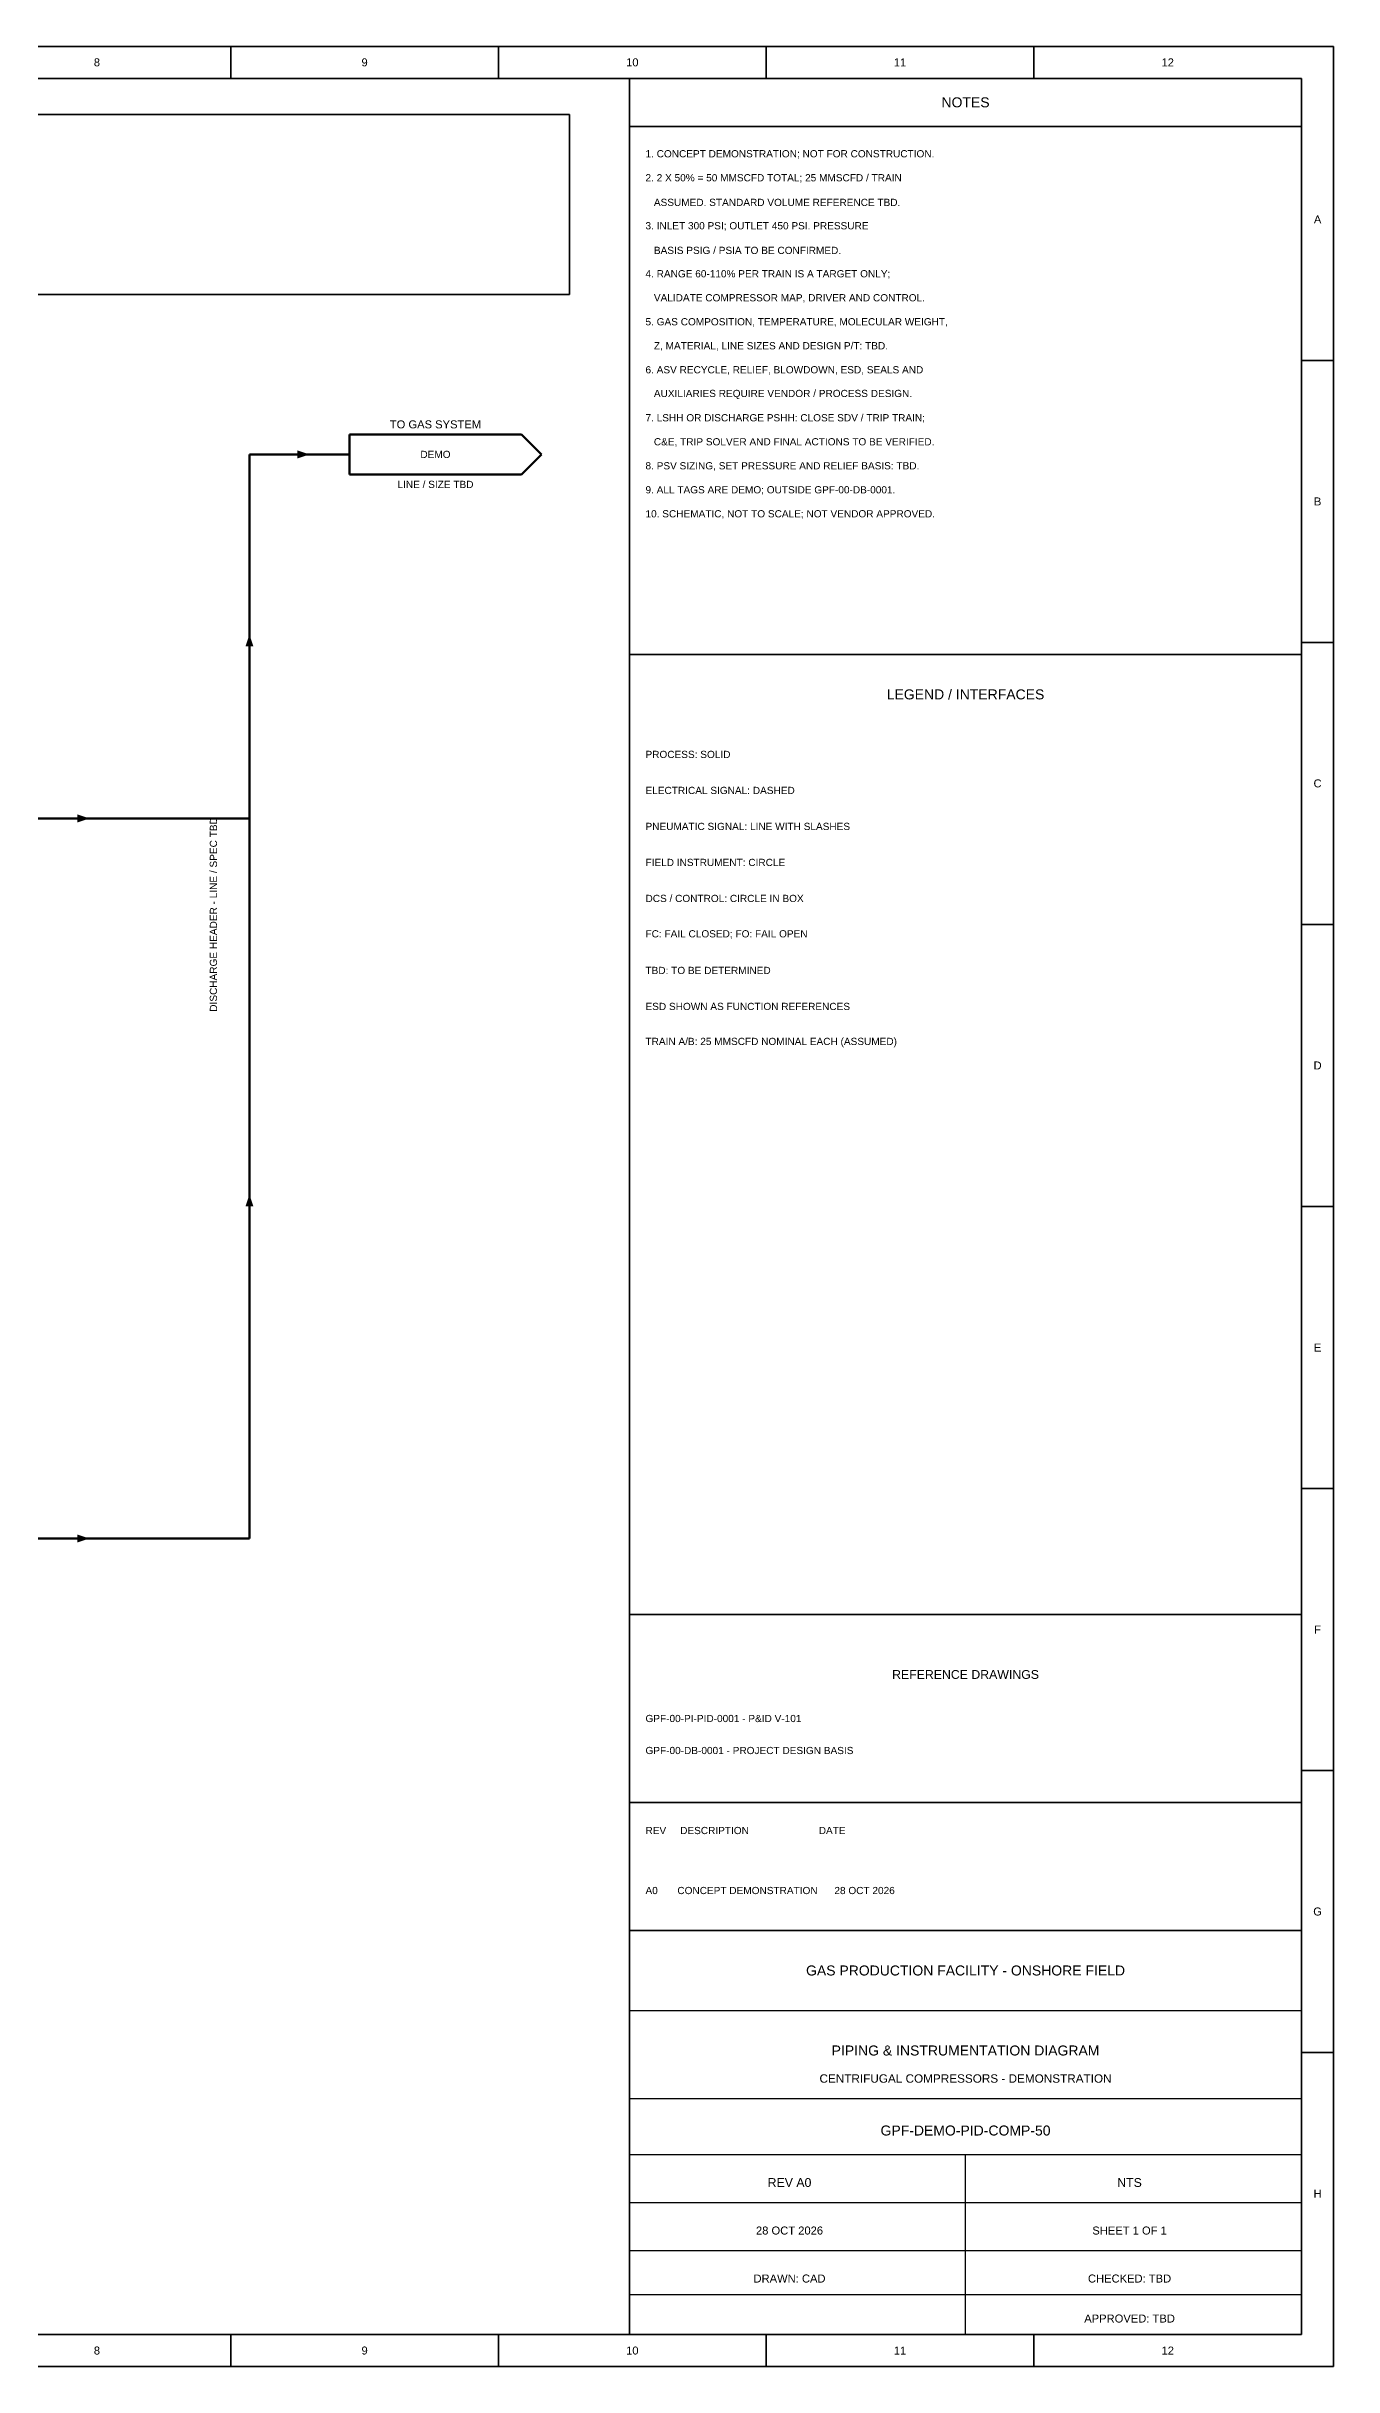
# Model space of a CAD drawing. Header units: millimetres. Extents: x 10 to 831, y 7 to 587.
# Drawn here: x 509 to 831, y 7 to 587 of the extents above; entities that cross this region are included whole.
import ezdxf

# ---------------------------------------------------------------- set-up
doc = ezdxf.new("R2010")
doc.units = ezdxf.units.MM
for name, color, linetype, lineweight in [('REF-FRAME', 7, 'Continuous', 35), ('REF-PROC', 7, 'Continuous', 50), ('REF-TEXT', 7, 'Continuous', 18), ('REF-TITLE', 7, 'Continuous', 25)]:
    doc.layers.add(name, color=color, linetype=linetype, lineweight=lineweight)
doc.styles.add('ARIAL', font='arial.ttf')

msp = doc.modelspace()

# ---------------------------------------------------------------- linework, layer by layer
at = {"layer": 'REF-FRAME'}
for p, q in [((831, 587), (10, 587)), ((555.33, 579), (555.33, 587)), ((622.25, 579), (622.25, 587)), ((689.17, 579), (689.17, 587)), ((756.08, 579), (756.08, 587)), ((831, 7), (831, 587)), ((823, 579), (20, 579)), ((655, 15), (655, 579)), ((823, 15), (823, 579)), ((640, 570), (35, 570)), ((640, 525), (640, 570)), ((655, 567), (823, 567)), ((35, 525), (640, 525)), ((823, 508.5), (831, 508.5)), ((655, 435), (823, 435)), ((823, 438), (831, 438)), ((823, 367.5), (831, 367.5)), ((823, 297), (831, 297)), ((823, 226.5), (831, 226.5)), ((655, 195), (823, 195)), ((823, 156), (831, 156)), ((655, 148), (823, 148)), ((655, 116), (823, 116)), ((823, 85.5), (831, 85.5)), ((20, 15), (823, 15)), ((555.33, 7), (555.33, 15)), ((622.25, 7), (622.25, 15)), ((689.17, 7), (689.17, 15)), ((756.08, 7), (756.08, 15)), ((10, 7), (831, 7))]:
    msp.add_line(p, q, dxfattribs=at)
at = {"layer": 'REF-PROC'}
for p, q in [((585, 490), (585, 480)), ((628, 490), (585, 490)), ((633, 485), (628, 490)), ((560, 214), (560, 485)), ((560, 485), (585, 485)), ((628, 480), (633, 485)), ((585, 480), (628, 480)), ((480, 394), (560, 394)), ((480, 214), (560, 214))]:
    msp.add_line(p, q, dxfattribs=at)
for points in [[(575, 485), (572, 486), (572, 484)], [(560, 440), (559, 437), (561, 437)], [(520, 394), (517, 395), (517, 393)], [(560, 300), (559, 297), (561, 297)], [(520, 214), (517, 215), (517, 213)]]:
    msp.add_solid(points, dxfattribs=at)
at = {"layer": 'REF-TITLE'}
for p, q in [((655, 96), (823, 96)), ((655, 74), (823, 74)), ((655, 60), (823, 60)), ((739, 15), (739, 60)), ((655, 48), (823, 48)), ((655, 36), (823, 36)), ((655, 25), (823, 25))]:
    msp.add_line(p, q, dxfattribs=at)

# ---------------------------------------------------------------- texts
at = {"layer": 'REF-TEXT', "style": 'ARIAL'}
for s, insert, char_height, attachment_point in [('8', (521.88, 583), 2, 5), ('9', (588.79, 583), 2, 5), ('10', (655.71, 583), 2, 5), ('11', (722.62, 583), 2, 5), ('12', (789.54, 583), 2, 5), ('NOTES', (739, 573), 2.5, 5), ('1. CONCEPT DEMONSTRATION; NOT FOR CONSTRUCTION.', (659, 560), 1.8, 4), ('2. 2 X 50% = 50 MMSCFD TOTAL; 25 MMSCFD / TRAIN', (659, 554), 1.8, 4), ('   ASSUMED. STANDARD VOLUME REFERENCE TBD.', (659, 548), 1.8, 4), ('3. INLET 300 PSI; OUTLET 450 PSI. PRESSURE', (659, 542), 1.8, 4), ('A', (827, 543.75), 2, 5), ('   BASIS PSIG / PSIA TO BE CONFIRMED.', (659, 536), 1.8, 4), ('4. RANGE 60-110% PER TRAIN IS A TARGET ONLY;', (659, 530), 1.8, 4), ('   VALIDATE COMPRESSOR MAP, DRIVER AND CONTROL.', (659, 524), 1.8, 4), ('5. GAS COMPOSITION, TEMPERATURE, MOLECULAR WEIGHT,', (659, 518), 1.8, 4), ('   Z, MATERIAL, LINE SIZES AND DESIGN P/T: TBD.', (659, 512), 1.8, 4), ('6. ASV RECYCLE, RELIEF, BLOWDOWN, ESD, SEALS AND', (659, 506), 1.8, 4), ('   AUXILIARIES REQUIRE VENDOR / PROCESS DESIGN.', (659, 500), 1.8, 4), ('TO GAS SYSTEM', (606.5, 492.5), 2, 5), ('7. LSHH OR DISCHARGE PSHH: CLOSE SDV / TRIP TRAIN;', (659, 494), 1.8, 4), ('   C&E, TRIP SOLVER AND FINAL ACTIONS TO BE VERIFIED.', (659, 488), 1.8, 4), ('DEMO', (606.5, 485), 1.8, 5), ('8. PSV SIZING, SET PRESSURE AND RELIEF BASIS: TBD.', (659, 482), 1.8, 4), ('LINE / SIZE TBD', (606.5, 477.5), 1.8, 5), ('9. ALL TAGS ARE DEMO; OUTSIDE GPF-00-DB-0001.', (659, 476), 1.8, 4), ('10. SCHEMATIC, NOT TO SCALE; NOT VENDOR APPROVED.', (659, 470), 1.8, 4), ('B', (827, 473.25), 2, 5), ('LEGEND / INTERFACES', (739, 425), 2.5, 5), ('PROCESS: SOLID', (659, 410), 1.8, 4), ('ELECTRICAL SIGNAL: DASHED', (659, 401), 1.8, 4), ('C', (827, 402.75), 2, 5), ('PNEUMATIC SIGNAL: LINE WITH SLASHES', (659, 392), 1.8, 4), ('FIELD INSTRUMENT: CIRCLE', (659, 383), 1.8, 4), ('DCS / CONTROL: CIRCLE IN BOX', (659, 374), 1.8, 4), ('FC: FAIL CLOSED; FO: FAIL OPEN', (659, 365), 1.8, 4), ('TBD: TO BE DETERMINED', (659, 356), 1.8, 4), ('ESD SHOWN AS FUNCTION REFERENCES', (659, 347), 1.8, 4), ('TRAIN A/B: 25 MMSCFD NOMINAL EACH (ASSUMED)', (659, 338), 1.8, 4), ('D', (827, 332.25), 2, 5), ('E', (827, 261.75), 2, 5), ('F', (827, 191.25), 2, 5), ('REFERENCE DRAWINGS', (739, 180), 2.2, 5), ('GPF-00-PI-PID-0001 - P&ID V-101', (659, 169), 1.8, 4), ('GPF-00-DB-0001 - PROJECT DESIGN BASIS', (659, 161), 1.8, 4), ('REV     DESCRIPTION                         DATE', (659, 141), 1.8, 4), ('A0       CONCEPT DEMONSTRATION      28 OCT 2026', (659, 126), 1.8, 4), ('G', (827, 120.75), 2, 5), ('GAS PRODUCTION FACILITY - ONSHORE FIELD', (739, 106), 2.5, 5), ('PIPING & INSTRUMENTATION DIAGRAM', (739, 86), 2.5, 5), ('CENTRIFUGAL COMPRESSORS - DEMONSTRATION', (739, 79), 2.1, 5), ('GPF-DEMO-PID-COMP-50', (739, 66), 2.5, 5), ('REV A0', (695, 53), 2.2, 5), ('NTS', (780, 53), 2.2, 5), ('H', (827, 50.25), 2, 5), ('28 OCT 2026', (695, 41), 2, 5), ('SHEET 1 OF 1', (780, 41), 2, 5), ('DRAWN: CAD', (695, 29), 2, 5), ('CHECKED: TBD', (780, 29), 2, 5), ('APPROVED: TBD', (780, 19), 2, 5), ('8', (521.88, 11), 2, 5), ('9', (588.79, 11), 2, 5), ('10', (655.71, 11), 2, 5), ('11', (722.62, 11), 2, 5), ('12', (789.54, 11), 2, 5)]:
    msp.add_mtext(s, dxfattribs=dict(at, insert=insert, char_height=char_height, attachment_point=attachment_point))
at = {"layer": 'REF-TEXT', "insert": (551, 370), "char_height": 1.8, "attachment_point": 5, "rotation": 90, "style": 'ARIAL'}
msp.add_mtext('DISCHARGE HEADER - LINE / SPEC TBD', dxfattribs=at)

doc.saveas('drawing.dxf')
